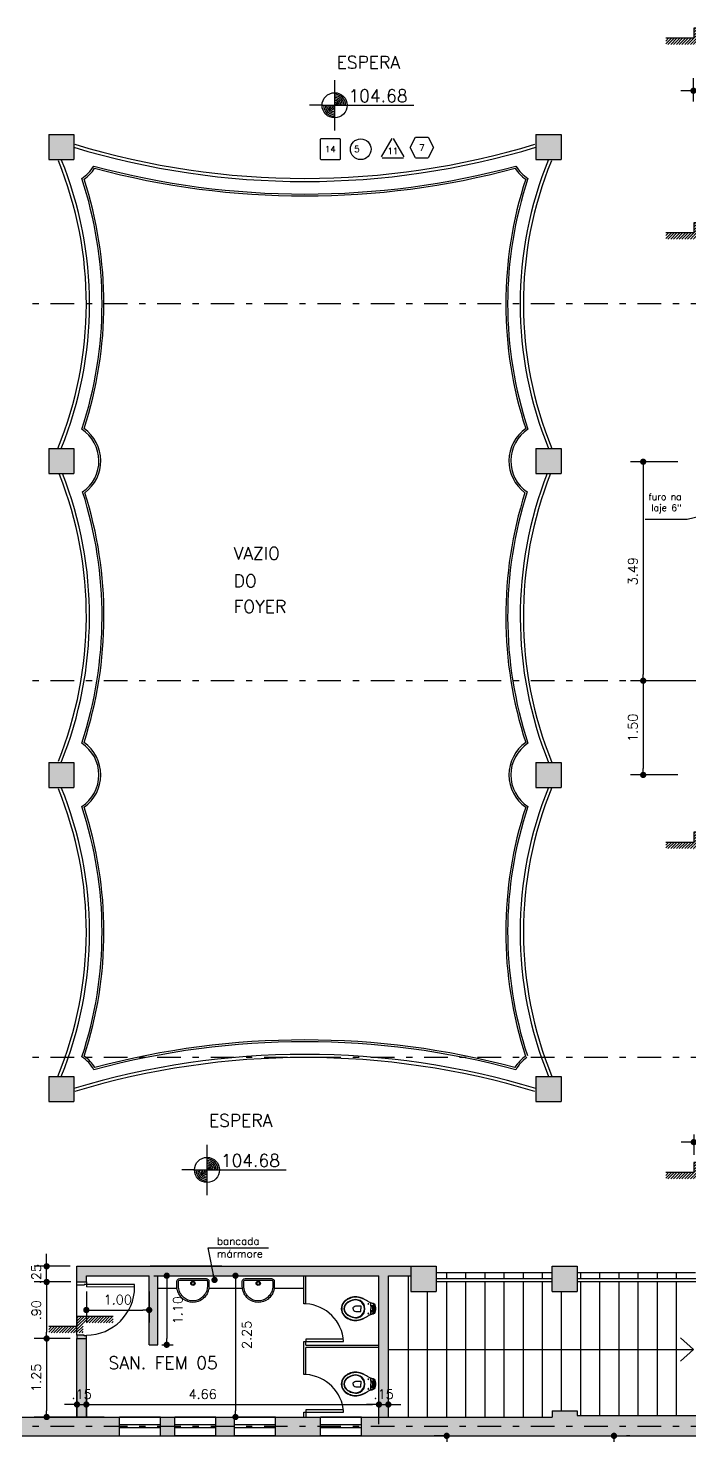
# Model space of a CAD drawing. Extents: x -14 to 107, y -33 to 53.
# Drawn here: x 3.3 to 13.84, y 16 to 38.42 of the extents above; entities that cross this region are included whole.
import ezdxf
from ezdxf.enums import TextEntityAlignment as Align

# ---------------------------------------------------------------- set-up
doc = ezdxf.new("R2010")
doc.units = 0
doc.header["$LTSCALE"] = 1.5
doc.header["$MEASUREMENT"] = 0
doc.linetypes.add('DASHDOT', pattern=[1, 0.5, -0.25, 0, -0.25])
doc.layers.get('0').update_dxf_attribs({"linetype": 'CONTINUOUS'})
for name, color, linetype in [('A-PAREDE', 3, 'CONTINUOUS'), ('A-PECAS', 7, 'CONTINUOUS'), ('A-PORTAS', 7, 'CONTINUOUS'), ('A-REVEST', 1, 'CONTINUOUS'), ('COTAS', 7, 'CONTINUOUS'), ('EIXOS', 32, 'DASHDOT'), ('ESC1-50', 1, 'CONTINUOUS'), ('N-LNHVISTA', 7, 'CONTINUOUS'), ('N-NOTACOES', 6, 'CONTINUOUS'), ('N-TEXTO', 7, 'CONTINUOUS'), ('PILAR', 7, 'CONTINUOUS'), ('SOLID', 251, 'CONTINUOUS')]:
    doc.layers.add(name, color=color, linetype=linetype)
doc.styles.add('COTA', font='romans.shx')
doc.styles.add('REGUA-080', font='simplex', dxfattribs={"height": 0.15})
doc.styles.add('ROMANS', font='romans')
doc.dimstyles.new('DG060-1', dxfattribs={"dimscale": 0.1, "dimtxt": 1.5, "dimasz": 1, "dimexe": 2, "dimexo": 2.5, "dimgap": 0.9, "dimtad": 1, "dimzin": 4, "dimdsep": 46, "dimtxsty": 'COTA', "dimblk": 'DOT', "dimblk1": 'DOT', "dimblk2": 'DOT', "dimsah": 1, "dimcen": 0.09, "dimclrd": 1, "dimclre": 1, "dimclrt": 2, "dimadec": 0, "dimazin": 0, "dimtfac": 1, "dimtdec": 4, "dimtix": 1, "dimtmove": 2, "dimatfit": 3, "dimldrblk": 'DOT', "dimfxl": 1, "dimtvp": 2, "dimtolj": 1, "dimtzin": 0, "dimarcsym": 0})

# ---------------------------------------------------------------- blocks, each defined once
blk = doc.blocks.new('DOT')
at = {"color": 0, "linetype": 'ByBlock'}
blk.add_line((-0.5, 0), (-1, 0), dxfattribs=at)
at = {"color": 0, "linetype": 'ByBlock', "const_width": 0.5}
blk.add_lwpolyline([(-0.25, 0, 1), (0.25, 0, 1)], format="xyb", close=True, dxfattribs=at)
blk = doc.blocks.new('*D37')
at = {"color": 1, "linetype": 'ByBlock'}
for p, q in [((13.65, 31.512), (12.899, 31.512)), ((13.099, 31.412), (13.099, 28.125)), ((13.872, 28.025), (12.899, 28.025))]:
    blk.add_line(p, q, dxfattribs=at)
at = {"color": 1, "linetype": 'ByBlock', "xscale": 0.1, "yscale": 0.1, "zscale": 0.1}
for p, rotation in [((13.099, 31.512), 90), ((13.099, 28.025), 270)]:
    blk.add_blockref('DOT', p, dxfattribs=dict(at, rotation=rotation))
at = {"color": 2, "linetype": 'ByBlock', "insert": (12.934, 29.769), "char_height": 0.15, "attachment_point": 5, "rotation": 90, "style": 'COTA'}
blk.add_mtext('\\A1;3.49', dxfattribs=at)
blk = doc.blocks.new('*D38')
at = {"color": 1, "linetype": 'ByBlock'}
for p, q in [((13.872, 28.025), (12.899, 28.025)), ((13.099, 27.925), (13.099, 26.625)), ((13.65, 26.525), (12.899, 26.525))]:
    blk.add_line(p, q, dxfattribs=at)
at = {"color": 1, "linetype": 'ByBlock', "xscale": 0.1, "yscale": 0.1, "zscale": 0.1}
for p, rotation in [((13.099, 28.025), 90), ((13.099, 26.525), 270)]:
    blk.add_blockref('DOT', p, dxfattribs=dict(at, rotation=rotation))
at = {"color": 2, "linetype": 'ByBlock', "insert": (12.934, 27.275), "char_height": 0.15, "attachment_point": 5, "rotation": 90, "style": 'COTA'}
blk.add_mtext('\\A1;1.50', dxfattribs=at)
blk = doc.blocks.new('*D50')
at = {"color": 1, "linetype": 'ByBlock'}
for p, q in [((9.95, 16), (9.769, 16)), ((9.969, 15.9), (9.969, 14.25)), ((9.95, 14.15), (9.769, 14.15))]:
    blk.add_line(p, q, dxfattribs=at)
at = {"color": 1, "linetype": 'ByBlock', "xscale": 0.1, "yscale": 0.1, "zscale": 0.1}
for p, rotation in [((9.969, 16), 90), ((9.969, 14.15), 270)]:
    blk.add_blockref('DOT', p, dxfattribs=dict(at, rotation=rotation))
at = {"color": 2, "linetype": 'ByBlock', "insert": (9.804, 15.075), "char_height": 0.15, "attachment_point": 5, "rotation": 90, "style": 'COTA'}
blk.add_mtext('\\A1;1.85', dxfattribs=at)
blk = doc.blocks.new('*D52')
at = {"color": 1, "linetype": 'ByBlock'}
for p, q in [((12.884, 16), (12.834, 16)), ((12.634, 14.4), (12.634, 15.9)), ((12.684, 14.3), (12.834, 14.3))]:
    blk.add_line(p, q, dxfattribs=at)
at = {"color": 1, "linetype": 'ByBlock', "xscale": 0.1, "yscale": 0.1, "zscale": 0.1}
for p, rotation in [((12.634, 16), 90), ((12.634, 14.3), 270)]:
    blk.add_blockref('DOT', p, dxfattribs=dict(at, rotation=rotation))
at = {"color": 2, "linetype": 'ByBlock', "insert": (12.469, 15.15), "char_height": 0.15, "attachment_point": 5, "rotation": 90, "style": 'COTA'}
blk.add_mtext('\\A1;1.70', dxfattribs=at)
blk = doc.blocks.new('P-9-S')
at = {"layer": 'A-PECAS'}
for points in [[(0.045, -0.13), (0.08, -0.13, -0.269143), (0.098, -0.14), (0.099, -0.143, 0.044891), (0.1, -0.143), (0.12, -0.18, -0.036783), (0.132, -0.2, -0.0196), (0.153, -0.24, -0.056836), (0.178, -0.3, -0.089116), (0.188, -0.4, -0.095425), (0.155, -0.5, -0.091656), (0.1, -0.566, -0.16072), (0, -0.6, -0.16072), (-0.1, -0.566, -0.091656), (-0.155, -0.5, -0.095425), (-0.188, -0.4, -0.089116), (-0.178, -0.3, -0.056836), (-0.153, -0.24, -0.0196), (-0.132, -0.2, -0.036783), (-0.12, -0.18), (-0.1, -0.143, 0.044891), (-0.099, -0.143), (-0.098, -0.14, -0.269143), (-0.08, -0.13), (-0.045, -0.13)], [(0.099, -0.143, -0.047116), (0.099, -0.142), (0.095, -0.113, 0.305161), (0.04, -0.06, 0.049506), (0, -0.056, 0.049506), (-0.04, -0.06, 0.305161), (-0.095, -0.113), (-0.099, -0.142, -0.047116), (-0.099, -0.143)], [(0.045, -0.13, -0.414214), (0.035, -0.12), (0.035, -0.107, -0.226163), (0.038, -0.102, 0.733322), (0.035, -0.095), (0, -0.095), (-0.035, -0.095, 0.733322), (-0.038, -0.102, -0.226163), (-0.035, -0.107), (-0.035, -0.12, -0.414214), (-0.045, -0.13)], [(0, -0.412, -0.394755), (-0.045, -0.368), (-0.045, -0.288), (0, -0.288)], [(0, -0.412, 0.394755), (0.045, -0.368), (0.045, -0.288), (0, -0.288)]]:
    blk.add_lwpolyline(points, format="xyb", dxfattribs=at)
blk.add_lwpolyline([(-0.128, -0.3, -0.278895), (0, -0.222, -0.278895), (0.128, -0.3, -0.167831), (0.142, -0.4, -0.098952), (0.102, -0.5, -0.247323), (0, -0.557, -0.247323), (-0.102, -0.5, -0.098952), (-0.142, -0.4, -0.167831)], format="xyb", close=True, dxfattribs=at)
for points in [[(-0.045, -0.13), (0, -0.13)], [(0.045, -0.13), (0, -0.13)]]:
    blk.add_lwpolyline(points, dxfattribs=at)
at = {"layer": 'ESC1-50'}
for points in [[(0.12, -0.18), (0.131, -0.2, -0.0204), (0.15, -0.24, -0.050595), (0.173, -0.3, -0.089432), (0.181, -0.4, -0.098712), (0.147, -0.5, -0.072481), (0.1, -0.557, -0.182574), (0, -0.593, -0.182574), (-0.1, -0.557, -0.072481), (-0.147, -0.5, -0.098712), (-0.181, -0.4, -0.089432), (-0.173, -0.3, -0.050595), (-0.15, -0.24, -0.0204), (-0.131, -0.2), (-0.12, -0.18)], [(-0.051, -0.13), (-0.051, -0.098), (-0.051, -0.079, 0.5854), (-0.057, -0.076, 0.134872), (-0.08, -0.1, 0.082359), (-0.088, -0.131)], [(0.051, -0.098, 0.414214), (0.031, -0.077), (0, -0.077), (-0.031, -0.077, 0.414214), (-0.051, -0.098)], [(0.051, -0.13), (0.051, -0.098), (0.051, -0.079, -0.5854), (0.057, -0.076, -0.134872), (0.08, -0.1, -0.082359), (0.088, -0.131)]]:
    blk.add_lwpolyline(points, format="xyb", dxfattribs=at)
blk.add_lwpolyline([(0.035, -0.103), (0, -0.103), (-0.035, -0.103)], dxfattribs=at)
blk.add_lwpolyline([(-0.119, -0.3, -0.264523), (0, -0.23, -0.264523), (0.119, -0.3, -0.185303), (0.137, -0.4, -0.106842), (0.095, -0.5, -0.250606), (0, -0.552, -0.250606), (-0.095, -0.5, -0.106842), (-0.137, -0.4, -0.185303)], format="xyb", close=True, dxfattribs=at)
for centre in [(-0.075, -0.169), (0.075, -0.169)]:
    blk.add_circle(centre, 0.0065, dxfattribs=at)
blk = doc.blocks.new('L-36-S')
at = {"layer": 'A-PECAS'}
for points in [[(0, -0.47, -0.17249), (-0.155, -0.415, -0.060691), (-0.207, -0.36, -0.07445), (-0.238, -0.304, -0.032193), (-0.251, -0.256, -0.057412), (-0.255, -0.218), (-0.255, -0.134, -0.414214), (-0.211, -0.09), (0, -0.09), (0.211, -0.09, -0.414214), (0.255, -0.134), (0.255, -0.218, -0.057412), (0.251, -0.256, -0.032193), (0.238, -0.304, -0.07445), (0.207, -0.36, -0.060691), (0.155, -0.415, -0.17249)], [(0, -0.445, -0.172451), (-0.139, -0.395, -0.060691), (-0.187, -0.345, -0.07445), (-0.214, -0.296, -0.032105), (-0.227, -0.251, -0.057651), (-0.23, -0.218), (-0.23, -0.134, -0.414214), (-0.211, -0.115), (0, -0.115), (0.211, -0.115, -0.414214), (0.23, -0.134), (0.23, -0.218, -0.057651), (0.227, -0.251, -0.032105), (0.214, -0.296, -0.07445), (0.187, -0.345, -0.060691), (0.139, -0.395, -0.172451)]]:
    blk.add_lwpolyline(points, format="xyb", close=True, dxfattribs=at)
blk.add_circle((0, -0.164), 0.035, dxfattribs=at)
at = {"layer": 'ESC1-50'}
blk.add_circle((0, -0.164), 0.0225, dxfattribs=at)
blk = doc.blocks.new('*D133')
at = {"color": 1, "linetype": 'ByBlock'}
for p, q in [((3.97, 17.55), (3.397, 17.55)), ((3.597, 17.45), (3.597, 16.4)), ((4.515, 16.3), (3.397, 16.3))]:
    blk.add_line(p, q, dxfattribs=at)
at = {"color": 1, "linetype": 'ByBlock', "xscale": 0.1, "yscale": 0.1, "zscale": 0.1}
for p, rotation in [((3.597, 17.55), 90), ((3.597, 16.3), 270)]:
    blk.add_blockref('DOT', p, dxfattribs=dict(at, rotation=rotation))
at = {"color": 2, "linetype": 'ByBlock', "insert": (3.432, 16.925), "char_height": 0.15, "attachment_point": 5, "rotation": 90, "style": 'COTA'}
blk.add_mtext('\\A1;1.25', dxfattribs=at)
blk = doc.blocks.new('*D134')
at = {"color": 1, "linetype": 'ByBlock'}
for p, q in [((3.98, 18.45), (3.397, 18.45)), ((3.597, 18.35), (3.597, 17.65)), ((3.895, 17.55), (3.397, 17.55))]:
    blk.add_line(p, q, dxfattribs=at)
at = {"color": 1, "linetype": 'ByBlock', "xscale": 0.1, "yscale": 0.1, "zscale": 0.1}
for p, rotation in [((3.597, 18.45), 90), ((3.597, 17.55), 270)]:
    blk.add_blockref('DOT', p, dxfattribs=dict(at, rotation=rotation))
at = {"color": 2, "linetype": 'ByBlock', "insert": (3.432, 18), "char_height": 0.15, "attachment_point": 5, "rotation": 90, "style": 'COTA'}
blk.add_mtext('\\A1;.90', dxfattribs=at)
blk = doc.blocks.new('*D135')
at = {"color": 1, "linetype": 'ByBlock'}
for p, q in [((4.08, 16.708), (4.08, 16.299)), ((4.23, 16.658), (4.23, 16.299)), ((3.98, 16.499), (3.88, 16.499)), ((4.08, 16.499), (4.23, 16.499)), ((4.33, 16.499), (4.43, 16.499))]:
    blk.add_line(p, q, dxfattribs=at)
at = {"color": 1, "linetype": 'ByBlock', "xscale": 0.1, "yscale": 0.1, "zscale": 0.1}
blk.add_blockref('DOT', (4.08, 16.499), dxfattribs=at)
at = {"color": 1, "linetype": 'ByBlock', "xscale": 0.1, "yscale": 0.1, "zscale": 0.1, "rotation": 180}
blk.add_blockref('DOT', (4.23, 16.499), dxfattribs=at)
at = {"color": 2, "linetype": 'ByBlock', "insert": (4.155, 16.664), "char_height": 0.15, "attachment_point": 5, "style": 'COTA'}
blk.add_mtext('\\A1;.15', dxfattribs=at)
blk = doc.blocks.new('*D136')
at = {"color": 1, "linetype": 'ByBlock'}
for p, q in [((4.23, 16.658), (4.23, 16.299)), ((8.89, 16.185), (8.89, 16.699)), ((4.33, 16.499), (8.79, 16.499))]:
    blk.add_line(p, q, dxfattribs=at)
at = {"color": 1, "linetype": 'ByBlock', "xscale": 0.1, "yscale": 0.1, "zscale": 0.1, "rotation": 180}
blk.add_blockref('DOT', (4.23, 16.499), dxfattribs=at)
at = {"color": 1, "linetype": 'ByBlock', "xscale": 0.1, "yscale": 0.1, "zscale": 0.1}
blk.add_blockref('DOT', (8.89, 16.499), dxfattribs=at)
at = {"color": 2, "linetype": 'ByBlock', "insert": (6.082, 16.664), "char_height": 0.15, "attachment_point": 5, "style": 'COTA'}
blk.add_mtext('\\A1;4.66', dxfattribs=at)
blk = doc.blocks.new('*D137')
at = {"color": 1, "linetype": 'ByBlock'}
for p, q in [((8.89, 16.55), (8.89, 16.699)), ((9.04, 16.55), (9.04, 16.699)), ((8.79, 16.499), (8.69, 16.499)), ((8.89, 16.499), (9.04, 16.499)), ((9.14, 16.499), (9.24, 16.499))]:
    blk.add_line(p, q, dxfattribs=at)
at = {"color": 1, "linetype": 'ByBlock', "xscale": 0.1, "yscale": 0.1, "zscale": 0.1}
blk.add_blockref('DOT', (8.89, 16.499), dxfattribs=at)
at = {"color": 1, "linetype": 'ByBlock', "xscale": 0.1, "yscale": 0.1, "zscale": 0.1, "rotation": 180}
blk.add_blockref('DOT', (9.04, 16.499), dxfattribs=at)
at = {"color": 2, "linetype": 'ByBlock', "insert": (8.965, 16.664), "char_height": 0.15, "attachment_point": 5, "style": 'COTA'}
blk.add_mtext('\\A1;.15', dxfattribs=at)
blk = doc.blocks.new('*D138')
at = {"color": 1, "linetype": 'ByBlock'}
for p, q in [((5.823, 18.55), (6.805, 18.55)), ((6.605, 18.45), (6.605, 16.4)), ((5.823, 16.3), (6.805, 16.3))]:
    blk.add_line(p, q, dxfattribs=at)
at = {"color": 1, "linetype": 'ByBlock', "xscale": 0.1, "yscale": 0.1, "zscale": 0.1}
for p, rotation in [((6.605, 18.55), 90), ((6.605, 16.3), 270)]:
    blk.add_blockref('DOT', p, dxfattribs=dict(at, rotation=rotation))
at = {"color": 2, "linetype": 'ByBlock', "insert": (6.784, 17.608), "char_height": 0.15, "attachment_point": 5, "rotation": 90, "style": 'COTA'}
blk.add_mtext('\\A1;2.25', dxfattribs=at)
blk = doc.blocks.new('*D139')
at = {"color": 1, "linetype": 'ByBlock'}
for p, q in [((3.597, 18.8), (3.597, 18.9)), ((3.974, 18.7), (3.397, 18.7)), ((3.597, 18.45), (3.597, 18.7)), ((3.895, 18.45), (3.397, 18.45)), ((3.597, 18.35), (3.597, 18.25))]:
    blk.add_line(p, q, dxfattribs=at)
at = {"color": 1, "linetype": 'ByBlock', "xscale": 0.1, "yscale": 0.1, "zscale": 0.1}
for p, rotation in [((3.597, 18.7), 270), ((3.597, 18.45), 90)]:
    blk.add_blockref('DOT', p, dxfattribs=dict(at, rotation=rotation))
at = {"color": 2, "linetype": 'ByBlock', "insert": (3.432, 18.575), "char_height": 0.15, "attachment_point": 5, "rotation": 90, "style": 'COTA'}
blk.add_mtext('\\A1;.25', dxfattribs=at)
blk = doc.blocks.new('N-1901')
at = {"layer": 'N-NOTACOES', "color": 1}
for p, q in [((0, 0.004), (0, -0.004)), ((-0.002, 0), (-0.004, 0)), ((-0.002, 0), (0.0126, 0))]:
    blk.add_line(p, q, dxfattribs=at)
blk.add_circle((0, 0), 0.002, dxfattribs=at)
at = {"layer": 'N-NOTACOES', "color": 2}
for radius, start, end in [(0.00175, 0, 90), (0.0015, 0, 90), (0.00125, 0, 90), (0.001, 0, 90), (0.00075, 0, 90), (0.0005, 0, 90), (0.00025, 0, 90), (0.00175, 180, 270), (0.0015, 180, 270), (0.00125, 180, 270), (0.001, 180, 270), (0.00075, 180, 270), (0.0005, 180, 270), (0.00025, 180, 270)]:
    blk.add_arc((0, 0), radius, start, end, dxfattribs=at)
at = {"layer": 'N-NOTACOES', "color": 2, "style": 'ROMANS'}
blk.add_attdef('COTAP', text='', height=0.002, dxfattribs=at).set_placement((0.00691, 0.0015), align=Align.MIDDLE)
blk = doc.blocks.new('*D178')
at = {"color": 1, "linetype": 'ByBlock'}
for p, q in [((4.23, 18.3), (4.23, 17.804)), ((5.23, 18.3), (5.23, 17.804)), ((4.33, 18.004), (5.13, 18.004))]:
    blk.add_line(p, q, dxfattribs=at)
at = {"color": 1, "linetype": 'ByBlock', "xscale": 0.1, "yscale": 0.1, "zscale": 0.1, "rotation": 180}
blk.add_blockref('DOT', (4.23, 18.004), dxfattribs=at)
at = {"color": 1, "linetype": 'ByBlock', "xscale": 0.1, "yscale": 0.1, "zscale": 0.1}
blk.add_blockref('DOT', (5.23, 18.004), dxfattribs=at)
at = {"color": 2, "linetype": 'ByBlock', "insert": (4.73, 18.169), "char_height": 0.15, "attachment_point": 5, "style": 'COTA'}
blk.add_mtext('\\A1;1.00', dxfattribs=at)
blk = doc.blocks.new('*D179')
at = {"color": 1, "linetype": 'ByBlock'}
for p, q in [((5.303, 18.55), (5.61, 18.55)), ((5.51, 18.45), (5.51, 17.55)), ((5.43, 17.45), (5.61, 17.45))]:
    blk.add_line(p, q, dxfattribs=at)
at = {"color": 1, "linetype": 'ByBlock', "xscale": 0.1, "yscale": 0.1, "zscale": 0.1}
for p, rotation in [((5.51, 18.55), 90), ((5.51, 17.45), 270)]:
    blk.add_blockref('DOT', p, dxfattribs=dict(at, rotation=rotation))
at = {"color": 2, "linetype": 'ByBlock', "insert": (5.685, 18), "char_height": 0.15, "attachment_point": 5, "rotation": 90, "style": 'COTA'}
blk.add_mtext('\\A1;1.10', dxfattribs=at)
blk = doc.blocks.new('*D197')
at = {"color": 1, "linetype": 'ByBlock'}
for p, q in [((13.805, 20.677), (13.705, 20.677)), ((13.905, 20.8), (13.905, 20.477)), ((14.3, 20.677), (13.905, 20.677)), ((14.3, 20.8), (14.3, 20.477)), ((14.4, 20.677), (14.5, 20.677))]:
    blk.add_line(p, q, dxfattribs=at)
at = {"color": 1, "linetype": 'ByBlock', "xscale": 0.1, "yscale": 0.1, "zscale": 0.1}
blk.add_blockref('DOT', (13.905, 20.677), dxfattribs=at)
at = {"color": 1, "linetype": 'ByBlock', "xscale": 0.1, "yscale": 0.1, "zscale": 0.1, "rotation": 180}
blk.add_blockref('DOT', (14.3, 20.677), dxfattribs=at)
at = {"color": 2, "linetype": 'ByBlock', "insert": (14.103, 20.842), "char_height": 0.15, "attachment_point": 5, "style": 'COTA'}
blk.add_mtext('\\A1;.40', dxfattribs=at)
blk = doc.blocks.new('*D200')
at = {"color": 1, "linetype": 'ByBlock'}
for p, q in [((13.9, 37.25), (13.9, 37.62)), ((14.3, 37.25), (14.3, 37.62)), ((13.8, 37.42), (13.7, 37.42)), ((14.3, 37.42), (13.9, 37.42)), ((14.4, 37.42), (14.5, 37.42))]:
    blk.add_line(p, q, dxfattribs=at)
at = {"color": 1, "linetype": 'ByBlock', "xscale": 0.1, "yscale": 0.1, "zscale": 0.1}
blk.add_blockref('DOT', (13.9, 37.42), dxfattribs=at)
at = {"color": 1, "linetype": 'ByBlock', "xscale": 0.1, "yscale": 0.1, "zscale": 0.1, "rotation": 180}
blk.add_blockref('DOT', (14.3, 37.42), dxfattribs=at)
at = {"color": 2, "linetype": 'ByBlock', "insert": (14.1, 37.585), "char_height": 0.15, "attachment_point": 5, "style": 'COTA'}
blk.add_mtext('\\A1;.40', dxfattribs=at)
blk = doc.blocks.new('N-1804')
at = {"layer": 'N-NOTACOES', "color": 1}
for p, q in [((-0.00376, -0.00002), (-0.00201, 0.00323)), ((-0.00201, 0.00323), (0.00199, 0.00323)), ((0.00199, 0.00323), (0.00374, -0.00002)), ((-0.00201, -0.00327), (-0.00376, -0.00002)), ((-0.00201, -0.00327), (0.00199, -0.00327)), ((0.00374, -0.00002), (0.00199, -0.00327))]:
    blk.add_line(p, q, dxfattribs=at)
at = {"layer": 'N-NOTACOES', "color": 2, "style": 'ROMANS'}
blk.add_attdef('TETO', text='', height=0.002, dxfattribs=at).set_placement((-0.00001, -0.00111), align=Align.CENTER)
blk = doc.blocks.new('N-1803')
at = {"layer": 'N-NOTACOES', "color": 1}
for p, q in [((-0.0032, 0.00312), (-0.0032, -0.00298)), ((0.0031, 0.00332), (-0.003, 0.00332)), ((0.0033, -0.00298), (0.0033, 0.00312)), ((-0.003, -0.00318), (0.0031, -0.00318))]:
    blk.add_line(p, q, dxfattribs=at)
for centre, start, end in [((-0.003, 0.00312), 90, 180), ((0.0031, 0.00312), 0, 90), ((-0.003, -0.00298), 180, 270), ((0.0031, -0.00298), 270, 0)]:
    blk.add_arc(centre, 0.0002, start, end, dxfattribs=at)
at = {"layer": 'N-NOTACOES', "color": 2, "style": 'ROMANS'}
blk.add_attdef('PISO', text='', height=0.002, dxfattribs=at).set_placement((0.00005, 0.00007), align=Align.MIDDLE)
blk = doc.blocks.new('N-1801')
at = {"layer": 'N-NOTACOES', "color": 1}
for p, q in [((-0.00357, -0.00191), (-0.00017, 0.00399)), ((0.00018, 0.00399), (0.00358, -0.00191)), ((-0.0034, -0.00221), (0.00341, -0.00221))]:
    blk.add_line(p, q, dxfattribs=at)
at = {"layer": 'N-NOTACOES', "color": 2, "style": 'ROMANS'}
blk.add_attdef('PAREDE', text='', height=0.002, dxfattribs=at).set_placement((0.00004, -0.00003), align=Align.MIDDLE)
blk = doc.blocks.new('N-1805')
at = {"layer": 'N-NOTACOES', "color": 1}
blk.add_circle((0, 0), 0.0033, dxfattribs=at)
at = {"layer": 'N-NOTACOES', "color": 2, "style": 'ROMANS'}
blk.add_attdef('RO', (-0.00206, -0.00094), '', height=0.002, dxfattribs=at)

msp = doc.modelspace()

# ---------------------------------------------------------------- hatches: boundary and pattern name
at = {"layer": 'N-NOTACOES', "linetype": 'ByBlock'}
h = msp.add_hatch(dxfattribs=at)
h.set_pattern_fill('ANSI31', color=1, scale=0.01, style=0)
h.set_pattern_definition([(45, (9e-12, 18.063803), (-0.02245064, 0.02245064), [])])
h.paths.add_polyline_path([(14.3, 38.4167), (13.9054, 38.4167), (13.9054, 38.2567), (13.9054, 38.1567), (14.0054, 38.1567), (14.0054, 38.3167), (14.3, 38.3167)])
h.paths.add_polyline_path([(13.9, 38.2567), (13.4578, 38.2567), (13.4578, 38.1567), (13.9, 38.1567)])
h.paths.add_polyline_path([(14.4804, 38.4167), (14.3, 38.4167), (14.3, 38.3167), (14.4804, 38.3167)])
h = msp.add_hatch(dxfattribs=at)
h.set_pattern_fill('ANSI31', color=1, scale=0.01, style=0)
h.set_pattern_definition([(45, (9e-12, 14.965762), (-0.02245064, 0.02245064), [])])
h.paths.add_polyline_path([(14.3, 35.3187), (13.9054, 35.3187), (13.9054, 35.1586), (13.9054, 35.0586), (14.0054, 35.0586), (14.0054, 35.2187), (14.3, 35.2187)])
h.paths.add_polyline_path([(13.9, 35.1586), (13.4578, 35.1586), (13.4578, 35.0586), (13.9, 35.0586)])
h.paths.add_polyline_path([(14.4804, 35.3187), (14.3, 35.3187), (14.3, 35.2187), (14.4804, 35.2187)])
h = msp.add_hatch(dxfattribs=at)
h.set_pattern_fill('ANSI31', color=1, scale=0.01, style=0)
h.set_pattern_definition([(45, (0, 5.258442), (-0.02245064, 0.02245064), [])])
h.paths.add_polyline_path([(14.3, 25.6113), (13.9054, 25.6113), (13.9054, 25.4513), (13.9054, 25.3513), (14.0054, 25.3513), (14.0054, 25.5113), (14.3, 25.5113)])
h.paths.add_polyline_path([(13.9, 25.4513), (13.4578, 25.4513), (13.4578, 25.3513), (13.9, 25.3513)])
h.paths.add_polyline_path([(14.4804, 25.6113), (14.3, 25.6113), (14.3, 25.5113), (14.4804, 25.5113)])
h = msp.add_hatch(dxfattribs=at)
h.set_pattern_fill('ANSI31', color=1, scale=0.01, style=0)
h.set_pattern_definition([(45, (0, 0), (-0.02245064, 0.02245064), [])])
h.paths.add_polyline_path([(14.3, 20.3529), (13.9054, 20.3529), (13.9054, 20.1929), (13.9054, 20.0929), (14.0054, 20.0929), (14.0054, 20.2529), (14.3, 20.2529)])
h.paths.add_polyline_path([(13.9, 20.1929), (13.4578, 20.1929), (13.4578, 20.0929), (13.9, 20.0929)])
h.paths.add_polyline_path([(14.4804, 20.3529), (14.3, 20.3529), (14.3, 20.2529), (14.4804, 20.2529)])
h = msp.add_hatch(dxfattribs=at)
h.set_pattern_fill('ANSI31', color=1, scale=0.01, style=0)
h.set_pattern_definition([(45, (-9.82539, -2.452907), (-0.02245064, 0.02245064), [])])
h.paths.add_polyline_path([(4.4746, 17.9), (4.08, 17.9), (4.08, 17.74), (4.08, 17.64), (4.18, 17.64), (4.18, 17.8), (4.4746, 17.8)])
h.paths.add_polyline_path([(4.0746, 17.74), (3.6324, 17.74), (3.6324, 17.64), (4.0746, 17.64)])
h.paths.add_polyline_path([(4.6551, 17.9), (4.4746, 17.9), (4.4746, 17.8), (4.6551, 17.8)])
at = {"layer": 'PILAR'}
h = msp.add_hatch(color=256, dxfattribs=at)
h.paths.add_polyline_path([(11.79, 36.725), (11.39, 36.725), (11.39, 36.325), (11.79, 36.325)])
h.paths.add_polyline_path([(4.03, 36.725), (3.63, 36.725), (3.63, 36.325), (4.03, 36.325)])
h = msp.add_hatch(color=256, dxfattribs=at)
h.paths.add_polyline_path([(11.79, 31.725), (11.39, 31.725), (11.39, 31.325), (11.79, 31.325)])
h.paths.add_polyline_path([(4.03, 31.725), (3.63, 31.725), (3.63, 31.325), (4.03, 31.325)])
h = msp.add_hatch(color=256, dxfattribs=at)
h.paths.add_polyline_path([(11.79, 26.725), (11.39, 26.725), (11.39, 26.325), (11.79, 26.325)])
h.paths.add_polyline_path([(4.03, 26.725), (3.63, 26.725), (3.63, 26.325), (4.03, 26.325)])
h = msp.add_hatch(color=256, dxfattribs=at)
h.paths.add_polyline_path([(11.79, 21.725), (11.39, 21.725), (11.39, 21.325), (11.79, 21.325)])
h.paths.add_polyline_path([(4.03, 21.725), (3.63, 21.725), (3.63, 21.325), (4.03, 21.325)])
for points in [[(9.8, 18.7), (9.4, 18.7), (9.4, 18.3), (9.8, 18.3)], [(11.65, 18.7), (11.65, 18.3), (12.05, 18.3), (12.05, 18.7)]]:
    msp.add_hatch(color=256, dxfattribs=at).paths.add_polyline_path(points)
at = {"layer": 'SOLID'}
h = msp.add_hatch(color=256, dxfattribs=at)
h.paths.add_polyline_path([(9.4, 18.7), (8.4799, 18.7), (8.4149, 18.55), (8.89, 18.55), (8.89, 16.3), (9.04, 16.3), (9.04, 18.55), (9.4, 18.55)])
h.paths.add_polyline_path([(8.4799, 18.7), (4.08, 18.7), (4.08, 18.45), (4.23, 18.45), (4.23, 18.55), (5.23, 18.55), (5.23, 17.45), (5.37, 17.45), (5.37, 18.55), (8.4149, 18.55)])
h.paths.add_polyline_path([(4.23, 17.55), (4.23, 17.5927), (4.1926, 17.5927), (4.1926, 17.6034), (4.08, 17.6034), (4.08, 17.55), (4.08, 16.3), (4.23, 16.3)])
h.paths.add_polyline_path([(8.7739, 16.7762), (9.1561, 16.7762), (9.1561, 16.5512), (8.7739, 16.5512)], flags=25)
h.paths.add_polyline_path([(3.9639, 16.7762), (4.3461, 16.7762), (4.3461, 16.5512), (3.9639, 16.5512)], flags=9)
h = msp.add_hatch(color=256, dxfattribs=at)
h.paths.add_polyline_path([(1.537, 16.7), (1.637, 16.7), (1.637, 16.9), (1.1762, 16.9), (1.1762, 16.7), (0.94, 16.7), (0.94, 16.9), (0.59, 16.9), (0.59, 16.1501), (4.76, 16.1501), (4.76, 16.3), (1.537, 16.3)])
h.paths.add_polyline_path([(4.76, 16.1501), (0.59, 16.1501), (0.59, 16), (4.76, 16)])
h.paths.add_polyline_path([(5.64, 16.1501), (5.41, 16.1501), (5.41, 16), (5.64, 16)])
h.paths.add_polyline_path([(5.64, 16.3), (5.41, 16.3), (5.41, 16.1501), (5.64, 16.1501)])
h.paths.add_polyline_path([(6.59, 16.1501), (6.29, 16.1501), (6.29, 16), (6.59, 16)])
h.paths.add_polyline_path([(6.59, 16.3), (6.29, 16.3), (6.29, 16.1501), (6.59, 16.1501)])
h.paths.add_polyline_path([(7.96, 16.1501), (7.24, 16.1501), (7.24, 16), (7.96, 16)])
h.paths.add_polyline_path([(7.96, 16.3), (7.54, 16.3), (7.24, 16.3), (7.24, 16.1501), (7.96, 16.1501)])
at = {"layer": 'SOLID', "linetype": 'ByBlock'}
h = msp.add_hatch(color=256, dxfattribs=at)
h.paths.add_polyline_path([(16.9337, 16.325), (16.8795, 16.1501), (18.135, 16.1501), (18.135, 16.25), (18.385, 16.25), (18.385, 16.1501), (20.971, 16.1501), (20.971, 16.325)])
h.paths.add_polyline_path([(18.385, 16.1501), (18.385, 16), (20.971, 16), (20.971, 16.1501)])
h.paths.add_polyline_path([(14.3, 16.1501), (14.3, 16), (18.135, 16), (18.135, 16.1501)])
h.paths.add_polyline_path([(14.3, 16.325), (14.3, 16.1501), (16.8795, 16.1501), (16.9337, 16.325)])
h.paths.add_polyline_path([(12.05, 16.325), (12.05, 16.4), (11.65, 16.4), (11.65, 16.3), (8.61, 16.3), (8.61, 16.1501), (14.3, 16.1501), (14.3, 16.325)])
h.paths.add_polyline_path([(14.3, 16), (14.3, 16.1501), (8.61, 16.1501), (8.61, 16)])

# ---------------------------------------------------------------- linework, layer by layer
at = {"layer": 'A-PAREDE'}
for p, q in [((3.63, 36.725), (3.63, 36.325)), ((3.63, 36.725), (4.03, 36.725)), ((4.03, 36.725), (4.03, 36.325)), ((11.39, 36.725), (11.39, 36.325)), ((11.39, 36.725), (11.79, 36.725)), ((11.79, 36.725), (11.79, 36.325)), ((3.63, 36.325), (4.03, 36.325)), ((11.39, 36.325), (11.79, 36.325)), ((3.63, 31.725), (3.63, 31.325)), ((3.63, 31.725), (4.03, 31.725)), ((4.03, 31.725), (4.03, 31.325)), ((11.39, 31.725), (11.39, 31.325)), ((11.39, 31.725), (11.79, 31.725)), ((11.39, 31.725), (11.39, 31.325)), ((11.79, 31.725), (11.79, 31.325)), ((3.63, 31.325), (4.03, 31.325)), ((11.39, 31.325), (11.79, 31.325)), ((3.63, 26.725), (3.63, 26.325)), ((3.63, 26.725), (4.03, 26.725)), ((4.03, 26.725), (4.03, 26.325)), ((11.39, 26.725), (11.39, 26.325)), ((11.39, 26.725), (11.79, 26.725)), ((11.79, 26.725), (11.79, 26.325)), ((3.63, 26.325), (4.03, 26.325)), ((11.39, 26.325), (11.79, 26.325)), ((3.63, 21.725), (3.63, 21.325)), ((3.63, 21.725), (4.03, 21.725)), ((4.03, 21.725), (4.03, 21.325)), ((11.39, 21.725), (11.39, 21.325)), ((11.39, 21.725), (11.79, 21.725)), ((11.79, 21.725), (11.79, 21.325)), ((3.63, 21.325), (4.03, 21.325)), ((11.39, 21.325), (11.79, 21.325)), ((4.08, 18.45), (4.08, 18.7)), ((4.08, 18.7), (9.4, 18.7)), ((6.39, 18.7), (5.2478, 18.7)), ((6.49, 18.7), (6.89, 18.7)), ((6.6, 18.7), (7, 18.7)), ((9.4, 18.7), (9.8, 18.7)), ((9.4, 18.7), (9.4, 18.3)), ((9.8, 18.7), (9.8, 18.3)), ((11.65, 18.7), (12.05, 18.7)), ((11.65, 18.3), (11.65, 18.7)), ((12.05, 18.7), (12.05, 18.3)), ((4.08, 18.45), (4.23, 18.45)), ((4.23, 18.55), (5.23, 18.55)), ((4.23, 18.45), (4.23, 18.55)), ((5.23, 17.45), (5.23, 18.55)), ((5.37, 18.55), (8.89, 18.55)), ((5.37, 17.45), (5.37, 18.55)), ((8.89, 16.3), (8.89, 18.55)), ((9.04, 16.3), (9.04, 18.55)), ((9.04, 18.55), (9.4, 18.55)), ((9.4, 18.3), (9.8, 18.3)), ((11.65, 18.3), (12.05, 18.3)), ((4.08, 17.55), (4.2199, 17.55)), ((4.08, 16.3), (4.08, 17.55)), ((4.23, 16.3), (4.23, 17.55)), ((5.23, 17.45), (5.37, 17.45)), ((11.65, 16.4), (12.05, 16.4)), ((11.65, 16.4), (11.65, 16.3)), ((12.05, 16.4), (12.05, 16.325)), ((1.537, 16.3), (11.65, 16.3)), ((4.76, 16), (4.76, 16.3)), ((5.41, 16), (5.41, 16.3)), ((5.41, 16.3), (5.64, 16.3)), ((5.64, 16), (5.64, 16.3)), ((6.29, 16), (6.29, 16.3)), ((6.29, 16.3), (6.59, 16.3)), ((6.59, 16), (6.59, 16.3)), ((7.24, 16), (7.24, 16.3)), ((7.24, 16.3), (7.44, 16.3)), ((7.54, 16.3), (7.96, 16.3)), ((7.96, 16), (7.96, 16.3)), ((8.61, 16), (8.61, 16.3)), ((12.05, 16.325), (20.971, 16.325)), ((0.59, 16), (21.17, 16)), ((5.41, 16), (5.64, 16)), ((6.29, 16), (6.59, 16)), ((7.24, 16), (7.96, 16))]:
    msp.add_line(p, q, dxfattribs=at)
at = {"layer": 'A-PECAS'}
for p, q in [((7.6927, 18.1037), (7.6927, 18.55)), ((7.7277, 18.1037), (7.7277, 18.55)), ((7.7277, 18.1037), (7.6927, 18.1037)), ((7.7277, 18.1037), (7.6927, 18.1037)), ((7.6927, 17.5037), (8.3282, 17.5037)), ((7.6927, 16.9771), (7.6927, 17.5037)), ((8.3277, 17.5387), (7.7277, 17.5387)), ((7.7277, 17.5387), (7.7277, 17.5037)), ((7.7277, 17.4425), (7.7277, 17.5037)), ((7.7277, 17.4425), (8.89, 17.4425)), ((8.89, 17.4075), (7.7277, 17.4075)), ((7.7277, 16.9771), (7.7277, 17.4075)), ((7.7277, 16.9771), (7.6927, 16.9771)), ((7.6927, 16.3), (7.6927, 16.3771)), ((7.6927, 16.3771), (8.3282, 16.3771)), ((8.3277, 16.4121), (7.7277, 16.4121)), ((7.7277, 16.4121), (7.7277, 16.3771)), ((7.7277, 16.3771), (7.7277, 16.3)), ((8.3277, 16.3771), (8.3277, 16.4121))]:
    msp.add_line(p, q, dxfattribs=at)
for centre in [(7.6829, 17.4589), (7.6829, 16.3322)]:
    msp.add_arc(centre, 0.6464, 3.97609, 86.02391, dxfattribs=at)
at = {"layer": 'A-PORTAS'}
for p, q in [((4.08, 18.4), (4.08, 18.45)), ((4.195, 18.4), (4.08, 18.4)), ((4.9987, 18.4098), (4.1926, 18.4098)), ((4.195, 18.41), (4.195, 18.4)), ((4.23, 18.45), (4.23, 18.375)), ((4.9987, 18.3725), (4.9987, 18.4098)), ((4.9987, 18.3698), (4.23, 18.3725)), ((4.195, 17.9), (4.08, 17.9)), ((4.1926, 17.6034), (4.08, 17.6034)), ((4.08, 17.6034), (4.08, 17.55)), ((4.1926, 17.5927), (4.1926, 17.6034)), ((4.23, 17.5927), (4.1926, 17.5927)), ((4.23, 17.55), (4.23, 17.5927))]:
    msp.add_line(p, q, dxfattribs=at)
at = {"layer": 'A-REVEST'}
for points in [[(11.2448, 22.0227, 0.1099294), (11.0693, 21.83, 0.1324839), (4.3507, 21.83, 0.1183576), (4.1587, 22.0339, 0.1616303), (4.1568, 26.0218, 0.5429811), (4.1568, 27.0282, 0.158089), (4.1704, 31.0309, 0.534174), (4.1568, 32.0282, 0.1618784), (4.1568, 36.0218, 0.1164215), (4.3473, 36.221, 0.1326369), (11.0727, 36.221, 0.1164215), (11.2632, 36.0218, 0.1618784), (11.2632, 32.0282, 0.534174), (11.2496, 31.0309, 0.158089), (11.2632, 27.0282, 0.5429811), (11.2632, 26.0218, 0.1606909), (11.2542, 22.0553, 0.1620153)], [(11.2276, 22.0472, 0.1006028), (11.0551, 21.8648, 0.1315904), (4.3649, 21.8648, 0.0996914), (4.1943, 22.0459, 0.1597569), (4.1924, 26.0097, 0.5192196), (4.1924, 27.0403, 0.1562557), (4.2057, 31.0193, 0.510985), (4.1924, 32.0403, 0.1600003), (4.1924, 36.0097, 0.0978229), (4.3612, 36.1862, 0.1317534), (11.0588, 36.1862, 0.0978229), (11.2276, 36.0097, 0.1600003), (11.2276, 32.0403, 0.510985), (11.2143, 31.0193, 0.1562557), (11.2276, 27.0403, 0.5192196), (11.2276, 26.0097, 0.1597569), (11.2257, 22.0459, 0.1610652)]]:
    msp.add_lwpolyline(points, format="xyb", dxfattribs=at)
msp.add_arc((4.23, 18.3725), 0.7687, 270, 359.80106, dxfattribs=at)
at = {"layer": 'EIXOS', "ltscale": 0.5}
for p, q in [((78.8353, 34.0251), (-5.9475, 34.0251)), ((78.8353, 28.0251), (-5.9475, 28.0251)), ((78.8353, 22.0251), (-5.9475, 22.0251)), ((78.8353, 16.1501), (-5.9475, 16.1501))]:
    msp.add_line(p, q, dxfattribs=at)
at = {"layer": 'N-LNHVISTA', "color": 1}
for p, q in [((4.08, 17.6034), (4.08, 18.4)), ((13.9, 17.375), (13.6947, 17.5624)), ((9.05, 17.375), (13.9, 17.375)), ((13.9, 17.375), (13.6947, 17.1876))]:
    msp.add_line(p, q, dxfattribs=at)
at = {"layer": 'N-LNHVISTA'}
for p, q in [((9.355, 18.55), (9.355, 16.3)), ((9.8, 18.6), (11.65, 18.6)), ((11.65, 18.5), (9.8, 18.5)), ((11.65, 18.45), (9.8, 18.45)), ((9.965, 18.6), (9.965, 18.5)), ((9.965, 18.45), (9.965, 16.3)), ((10.27, 18.6), (10.27, 18.5)), ((10.27, 18.45), (10.27, 16.3)), ((10.575, 18.6), (10.575, 18.5)), ((10.575, 18.45), (10.575, 16.3)), ((10.88, 18.6), (10.88, 18.5)), ((10.88, 18.45), (10.88, 16.3)), ((11.185, 18.6), (11.185, 18.5)), ((11.185, 18.45), (11.185, 16.3)), ((11.49, 18.6), (11.49, 18.5)), ((11.49, 18.45), (11.49, 16.3)), ((12.05, 18.6), (13.93, 18.6)), ((13.9904, 18.5), (12.05, 18.5)), ((13.9904, 18.45), (12.05, 18.45)), ((12.1, 18.6), (12.1, 18.5)), ((12.1, 18.45), (12.1, 16.325)), ((12.405, 18.6), (12.405, 18.5)), ((12.405, 18.45), (12.405, 16.325)), ((12.71, 18.6), (12.71, 18.5)), ((12.71, 18.45), (12.71, 16.325)), ((13.015, 18.6), (13.015, 18.5)), ((13.015, 18.45), (13.015, 16.325)), ((13.32, 18.6), (13.32, 18.5)), ((13.32, 18.45), (13.32, 16.325)), ((13.625, 18.6), (13.625, 18.5)), ((13.625, 18.45), (13.625, 16.325)), ((5.37, 18.35), (5.6737, 18.35)), ((6.1808, 18.35), (6.7148, 18.35)), ((7.2226, 18.35), (7.6927, 18.35)), ((9.66, 18.3), (9.66, 16.3)), ((11.795, 18.3), (11.795, 16.4)), ((5.41, 16.2995), (4.76, 16.2995)), ((5.41, 16.175), (4.76, 16.175)), ((6.29, 16.2995), (5.64, 16.2995)), ((6.29, 16.175), (5.64, 16.175)), ((7.24, 16.2995), (6.59, 16.2995)), ((7.24, 16.175), (6.59, 16.175)), ((8.61, 16.2995), (7.96, 16.2995)), ((8.61, 16.175), (7.96, 16.175)), ((5.41, 16.125), (4.76, 16.125)), ((6.29, 16.125), (5.64, 16.125)), ((6.29, 16), (5.64, 16)), ((7.24, 16.125), (6.59, 16.125)), ((7.24, 16), (6.59, 16)), ((8.61, 16.125), (7.96, 16.125)), ((8.61, 16), (7.96, 16))]:
    msp.add_line(p, q, dxfattribs=at)
at = {"layer": 'N-LNHVISTA', "color": 7}
for centre, radius, start, end in [((7.71, 48.6744), 12.6494, 253.15531, 286.84469), ((-1.8228, 34.025), 6.1028, 337.85959, 22.14041), ((7.71, 48.6744), 12.6994, 253.15531, 286.84469), ((17.2428, 34.025), 6.1028, 157.85959, 202.14041), ((-1.8222, 34.0251), 6.0522, 337.66349, 22.1395), ((17.2422, 34.0251), 6.0522, 157.8605, 202.33651), ((-1.9544, 29.0506), 6.1844, 338.1013, 21.39255), ((-1.9543, 29.0506), 6.2343, 338.09738, 21.39638), ((17.3743, 29.0506), 6.2343, 158.60362, 201.90262), ((17.372, 29.0506), 6.182, 158.41345, 202.09779), ((-1.8222, 24.0251), 6.0522, 337.66349, 22.1395), ((-1.8228, 24.025), 6.1028, 337.85959, 22.14041), ((17.2428, 24.025), 6.1028, 157.85959, 202.14041), ((17.2416, 24.025), 6.0516, 157.66241, 202.33759), ((7.71, 9.3745), 12.7005, 73.15692, 106.84308), ((7.71, 9.3745), 12.6505, 73.15692, 106.84308)]:
    msp.add_arc(centre, radius, start, end, dxfattribs=at)
at = {"layer": 'N-NOTACOES', "color": 4, "linetype": 'ByBlock'}
for points in [[(14.4804, 38.4167), (13.9054, 38.4167), (13.9054, 38.2567), (13.4578, 38.2567)], [(14.4804, 35.3187), (13.9054, 35.3187), (13.9054, 35.1586), (13.4578, 35.1586)], [(14.4804, 25.6113), (13.9054, 25.6113), (13.9054, 25.4513), (13.4578, 25.4513)], [(14.4804, 20.3529), (13.9054, 20.3529), (13.9054, 20.1929), (13.4578, 20.1929)], [(4.6551, 17.9), (4.08, 17.9), (4.08, 17.74), (3.6324, 17.74)]]:
    msp.add_lwpolyline(points, dxfattribs=at)

# ---------------------------------------------------------------- block references
at = {"layer": 'A-REVEST'}
for p in [(5.9272, 18.594), (6.9683, 18.594)]:
    msp.add_blockref('L-36-S', p, dxfattribs=at)
at = {"layer": 'A-REVEST', "xscale": -1, "rotation": 270}
for p in [(8.89, 18.025), (8.89, 16.825)]:
    msp.add_blockref('P-9-S', p, dxfattribs=at)
at = {"layer": 'N-NOTACOES'}
for name, p, xscale, yscale, zscale, values in [('N-1901', (8.1843, 37.1886), 100, 100, 100, {'COTAP': '104.68'}), ('N-1803', (8.1144, 36.4862), 50, 50, 50, {'PISO': '14'}), ('N-1805', (8.5998, 36.4884), 50, 50, 50, {'RO': '5'}), ('N-1801', (9.1092, 36.4617), 50, 50, 50, {'PAREDE': '11'}), ('N-1804', (9.5734, 36.5172), 50, 50, 50, {'TETO': '7'}), ('N-1901', (6.1512, 20.2345), 100, 100, 100, {'COTAP': '104.68'})]:
    msp.add_blockref(name, p, dxfattribs=dict(at, xscale=xscale, yscale=yscale, zscale=zscale)).add_auto_attribs(values)

# ---------------------------------------------------------------- texts
at = {"layer": 'N-TEXTO', "color": 3, "style": 'REGUA-080'}
for s, p in [('ESPERA', (8.2146, 37.7722)), ('VAZIO', (6.5754, 29.9531)), ('DO', (6.5754, 29.5142)), ('FOYER', (6.5754, 29.1062)), ('ESPERA', (6.1815, 20.9226))]:
    msp.add_text(s, height=0.2, dxfattribs=at).set_placement(p)
at = {"layer": 'N-TEXTO', "color": 2, "linetype": 'ByBlock', "insert": (13.7095, 30.85), "char_height": 0.105, "attachment_point": 6, "style": 'COTA'}
msp.add_mtext('furo na\\Plaje 6"', dxfattribs=at)
at = {"layer": 'N-TEXTO', "color": 2, "insert": (6.3091, 18.841), "char_height": 0.12, "attachment_point": 7, "style": 'COTA'}
msp.add_mtext('bancada\\Pmármore', dxfattribs=at)
at = {"layer": 'N-TEXTO', "color": 3, "insert": (4.5823, 17.1622), "char_height": 0.2, "attachment_point": 4, "style": 'REGUA-080'}
msp.add_mtext('SAN. FEM 05', dxfattribs=at)

# ---------------------------------------------------------------- dimensions: what is measured, and where the dimension line sits
at = {"layer": 'COTAS'}
for base, p1, p2, picture, middle in [((13.9, 37.4205), (14.3, 37), (13.9, 37), '*D200', (14.1, 37.5855)), ((13.9054, 20.6771), (14.3, 21.05), (13.9054, 21.05), '*D197', (14.1027, 20.8421)), ((5.23, 18.0041), (4.23, 18.55), (5.23, 18.55), '*D178', (4.73, 18.1691))]:
    dim = msp.add_linear_dim(base=base, p1=p1, p2=p2, dimstyle='DG060-1', dxfattribs=at)
    dim.commit()
    dim.dimension.update_dxf_attribs({"geometry": picture, "text_midpoint": middle})
dim = msp.add_linear_dim(base=(13.0991, 28.0251), p1=(13.9, 31.5122), p2=(14.122, 28.0251), angle=90, dimstyle='DG060-1', override={"dimse1": 0}, dxfattribs=at)
dim.commit()
dim.dimension.update_dxf_attribs({"geometry": '*D37', "text_midpoint": (12.9341, 29.7687)})
for base, p1, p2, picture, middle in [((13.0991, 26.525), (14.122, 28.0251), (13.9, 26.525), '*D38', (12.9341, 27.275)), ((3.5974, 18.7), (4.145, 18.45), (4.2243, 18.7), '*D139', (3.4324, 18.575)), ((3.5974, 17.55), (4.23, 18.45), (4.145, 17.55), '*D134', (3.4324, 18)), ((3.5974, 16.3), (4.2199, 17.55), (4.765, 16.3), '*D133', (3.4324, 16.925)), ((9.9685, 14.15), (10.2, 16), (10.2, 14.15), '*D50', (9.8035, 15.075)), ((12.6336, 16), (12.4336, 14.3001), (12.6336, 16), '*D52', (12.4686, 15.15))]:
    dim = msp.add_linear_dim(base=base, p1=p1, p2=p2, angle=90, dimstyle='DG060-1', dxfattribs=at)
    dim.commit()
    dim.dimension.update_dxf_attribs({"geometry": picture, "text_midpoint": middle})
dim = msp.add_linear_dim(base=(5.5101, 17.45), p1=(5.1031, 18.55), p2=(5.23, 17.45), angle=90, dimstyle='DG060-1', override={"dimexe": 1, "dimexo": 2}, dxfattribs=at)
dim.commit()
dim.dimension.update_dxf_attribs({"geometry": '*D179', "text_midpoint": (5.685, 18), "dimtype": 160})
dim = msp.add_linear_dim(base=(6.6055, 16.3), p1=(5.5729, 18.55), p2=(5.5729, 16.3), angle=90, dimstyle='DG060-1', dxfattribs=at)
dim.commit()
dim.dimension.update_dxf_attribs({"geometry": '*D138', "text_midpoint": (6.7842, 17.6076), "dimtype": 160})
for base, p1, p2, picture, middle in [((4.23, 16.4987), (4.08, 16.9582), (4.23, 16.9082), '*D135', (4.155, 16.6637)), ((9.04, 16.4987), (8.89, 16.3), (9.04, 16.3), '*D137', (8.965, 16.6637))]:
    dim = msp.add_linear_dim(base=base, p1=p1, p2=p2, text='.15', dimstyle='DG060-1', dxfattribs=at)
    dim.commit()
    dim.dimension.update_dxf_attribs({"geometry": picture, "text_midpoint": middle})
dim = msp.add_linear_dim(base=(8.89, 16.4987), p1=(4.23, 16.9082), p2=(8.89, 15.9354), dimstyle='DG060-1', dxfattribs=at)
dim.commit()
dim.dimension.update_dxf_attribs({"geometry": '*D136', "text_midpoint": (6.0821, 16.6637), "dimtype": 160})

# ---------------------------------------------------------------- leaders
at = {"layer": 'N-TEXTO', "color": 1, "linetype": 'ByBlock', "annotation_type": 0, "has_hookline": 1, "hookline_direction": 1, "text_width": 0.58}
msp.add_leader([(14.5587, 30.7745), (13.7995, 30.5925)], dimstyle='DG060-1', override={"dimse1": 0}, dxfattribs=at)
at = {"layer": 'N-TEXTO', "color": 1, "annotation_type": 0, "has_hookline": 1, "hookline_direction": 0, "text_width": 0.7714}
msp.add_leader([(6.2712, 18.483), (6.1716, 18.9917), (6.2716, 18.9917)], dimstyle='DG060-1', dxfattribs=at)

doc.saveas('drawing.dxf')
